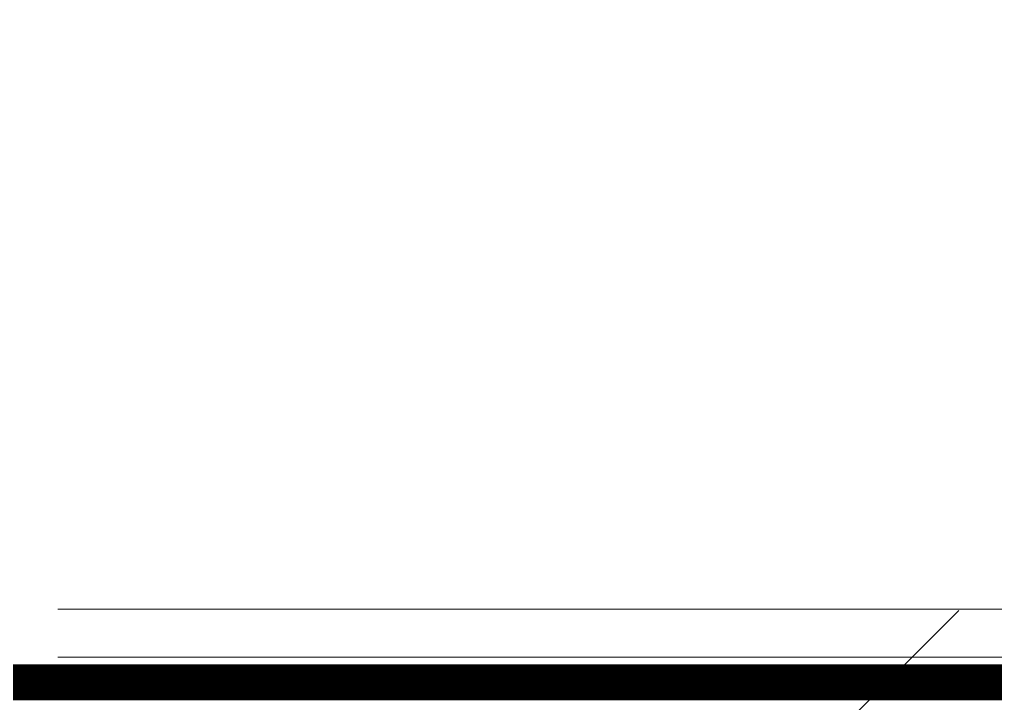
# Model space of a CAD drawing. Extents: x 5031545 to 5313844, y -886381 to -283477.
# Drawn here: x 5201143 to 5202499, y -855212 to -854262 of the extents above; entities that cross this region are included whole.
import ezdxf

# ---------------------------------------------------------------- set-up
doc = ezdxf.new("R2010")
doc.units = 0
doc.header["$LTSCALE"] = 1000
doc.header["$MEASUREMENT"] = 0
doc.linetypes.add('CENTER2', pattern=[1.125, 0.75, -0.125, 0.125, -0.125])
doc.layers.get('0').update_dxf_attribs({"linetype": 'CONTINUOUS'})
doc.layers.add('SHTLN', color=4, linetype='CONTINUOUS')
doc.layers.add('WIRE-接地', color=2, linetype='CONTINUOUS')
doc.layers.add('平面-栏杆', color=56, linetype='CONTINUOUS', lineweight=15)
doc.layers.add('平面-看线', color=252, linetype='CONTINUOUS', lineweight=15)

# ---------------------------------------------------------------- blocks, each defined once
blk = doc.blocks.new('$TelecSys$00000008')
blk.add_line((0.4, 0.4), (-0.4, -0.4))

msp = doc.modelspace()

# ---------------------------------------------------------------- linework, layer by layer
at = {"layer": 'WIRE-接地', "color": 2, "linetype": 'CENTER2', "const_width": 50}
msp.add_lwpolyline([(5209348.7, -848982.8), (5209348.7, -853991.6), (5206702.7, -853991.6), (5206702.7, -853380.6), (5205957.3, -853380.6), (5205957.3, -855182.4), (5200989.1, -855182.4), (5200989.1, -854581.1), (5199502.7, -854581.1), (5199502.7, -855181.2), (5194798.4, -855181.2), (5194798.4, -854574.7), (5193297.5, -854574.7), (5193297.5, -855184.4), (5188350, -855184.4)], dxfattribs=at)
at = {"layer": '平面-栏杆', "color": 252}
msp.add_lwpolyline([(5201196.1, -855147.5), (5205696.1, -855147.5)], dxfattribs=at)
at = {"layer": '平面-看线', "color": 252}
msp.add_lwpolyline([(5201196.1, -855080.8), (5205696.1, -855080.8)], dxfattribs=at)

# ---------------------------------------------------------------- block references
at = {"layer": 'SHTLN', "color": 6, "xscale": 250, "yscale": 250, "zscale": 250, "rotation": 180}
msp.add_blockref('$TelecSys$00000008', (5202348.2, -855182.4), dxfattribs=at)

doc.saveas('drawing.dxf')
